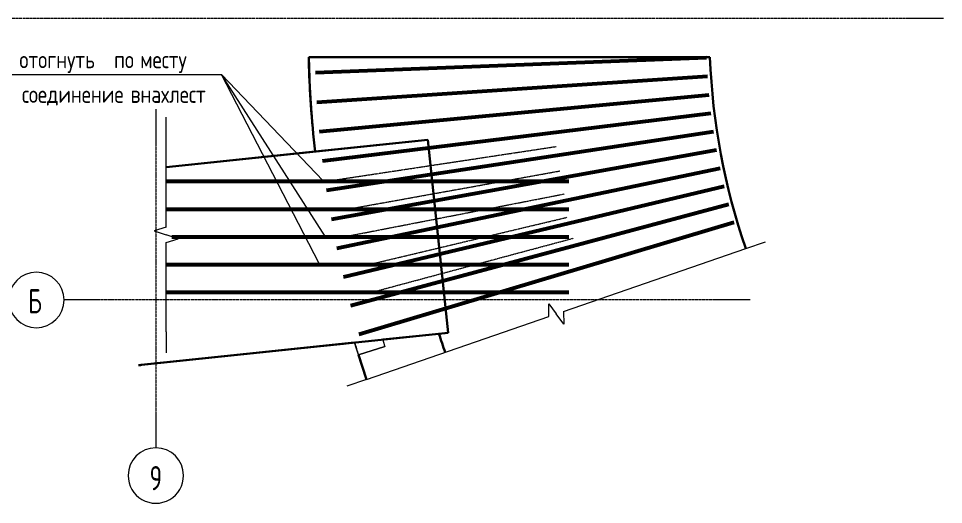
# Model space of a CAD drawing. Header units: millimetres. Extents: x 3129 to 68349, y -1586 to 12682.
# Drawn here: x 57531 to 64207, y 8035 to 11540 of the extents above; entities that cross this region are included whole.
import ezdxf

# ---------------------------------------------------------------- set-up
doc = ezdxf.new("R2010")
doc.units = ezdxf.units.MM
doc.linetypes.add('01 Штриховая _4 мм_', pattern=[6, 3.5, -2.5])
doc.linetypes.add('02 Штрихпунктирная _20 мм_', pattern=[25, 20, -2.5, 0, -2.5])
for name, color, linetype, lineweight in [('AA_Linii', 7, 'Continuous', 9), ('AA_Oformlenie', 7, 'Continuous', 9), ('AA_Vinoska', 7, 'Continuous', 9), ('AF_Perekritie_Опалубка', 253, 'Continuous', 20), ('AF_Stena_Арматура', 253, 'Continuous', 18), ('AF_Stena_Опалубка', 253, 'Continuous', 18), ('Армирование по площади несущей конструкции', 7, '01 Штриховая _4 мм_', 9), ('Оси', 7, 'Continuous', 9)]:
    doc.layers.add(name, color=color, linetype=linetype, lineweight=lineweight)
doc.styles.add('GOST Common_2', font='GOST Common.ttf', dxfattribs={"width": 0.85, "height": 125})
doc.styles.add('ISOCPEUR_6', font='isocpeur.ttf', dxfattribs={"width": 0.7, "height": 175})

# ---------------------------------------------------------------- blocks, each defined once
blk = doc.blocks.new('011_ЛинияОбрыва _ЭлУзла_Линия_ - Тип 1-4086897-Рабочий план Армирование копия 1 - фрагмент 1')
at = {"layer": 'AA_Oformlenie'}
for p, q in [((0, 0), (645, 0)), ((756.3, 0), (1400, 0))]:
    blk.add_line(p, q, dxfattribs=at)
blk = doc.blocks.new('011_ЛинияОбрыва _ЭлУзла_Линия_ - Тип 1-4087138-Рабочий план Армирование копия 1 - фрагмент 1')
at = {"layer": 'AA_Oformlenie'}
for p, q in [((0, 0), (1392.5, 0)), ((1503.8, 0), (2895, 0))]:
    blk.add_line(p, q, dxfattribs=at)
blk = doc.blocks.new('Ось сетки - d_4мм-2765513-Рабочий план Армирование копия 1 - фрагмент 1')
at = {"layer": 'Оси'}
for start, end in [(360, 180), (360, 180), (180, 360), (180, 360)]:
    blk.add_arc((0, 0), 4, start, end, dxfattribs=at)
blk = doc.blocks.new('010_Текст с выноской - Текст 2 строки-4087263-Рабочий план Армирование копия 1 - фрагмент 1')
at = {"layer": 'AA_Vinoska'}
blk.add_line((-22.5, 0), (22.5, 0), dxfattribs=at)

msp = doc.modelspace()

# ---------------------------------------------------------------- linework, layer by layer
at = {"layer": 'AA_Linii', "lineweight": 60}
for p, q in [((62496.1612, 11255.7382), (59674.2434, 11147.3308)), ((62503.1761, 11121.885), (59685.3855, 10934.7273)), ((62513.9258, 10988.2799), (59702.4595, 10722.5178)), ((62528.4017, 10855.027), (59725.452, 10510.8678)), ((62546.5926, 10722.2302), (59754.3452, 10299.9423)), ((62568.4843, 10589.9932), (59789.1166, 10089.9058)), ((62594.0597, 10458.4189), (59829.7389, 9880.922)), ((58596.8486, 10365.998), (61502.2832, 10365.998)), ((62623.299, 10327.6101), (59876.1806, 9673.1539)), ((58596.8486, 10165.998), (61502.2832, 10165.998)), ((62656.1792, 10197.6687), (59928.4054, 9466.7636)), ((62692.6748, 10068.696), (59986.3726, 9261.912)), ((58638.8496, 9965.998), (61502.2832, 9965.998)), ((58596.8486, 9765.998), (61502.2832, 9765.998)), ((58596.8486, 9565.998), (61502.2832, 9565.998))]:
    msp.add_line(p, q, dxfattribs=at)
at = {"layer": 'AA_Linii', "linetype": '01 Штриховая _4 мм_', "lineweight": 20}
for p, q in [((59753.4585, 10365.998), (61414.5692, 10617.2175)), ((59912.2832, 10165.998), (61441.2053, 10441.0946)), ((59882.2832, 9965.998), (61471.1199, 10274.8365)), ((60062.2832, 9765.998), (61491.7994, 10106.5569)), ((60082.2832, 9565.998), (61533.3279, 9954.8043))]:
    msp.add_line(p, q, dxfattribs=at)
at = {"layer": 'AA_Vinoska'}
for p, q in [((59745.8387, 9964.8125), (58995.5637, 11137.2986)), ((59700.2855, 9773.9389), (58995.5637, 11137.2986)), ((59730.4089, 10369.8149), (58995.5637, 11137.2986)), ((58596.8486, 10679.3351), (58596.8486, 10829.3351)), ((58596.8486, 10035.6437), (58510.1985, 10007.4894)), ((58510.1985, 10007.4894), (58596.8486, 9979.3351)), ((58683.4511, 9951.8351), (58596.8486, 9979.3351)), ((58596.8486, 9924.3351), (58683.4511, 9951.8351)), ((62780.0323, 9881.2777), (62921.8125, 9930.2509)), ((61359.8673, 9390.7294), (61357.5856, 9481.5646)), ((61357.5856, 9481.5646), (61411.8533, 9408.6862)), ((61465.0764, 9427.0703), (61466.7551, 9335.9764)), ((61466.7551, 9335.9764), (61411.8533, 9408.6862)), ((58596.8486, 9279.3351), (58596.8486, 9129.3351)), ((60043.6744, 8936.0948), (59901.8942, 8887.1216))]:
    msp.add_line(p, q, dxfattribs=at)
at = {"layer": 'AF_Perekritie_Опалубка', "lineweight": 35}
for p, q in [((59625.5246, 11260), (62521.8064, 11260)), ((62521.8064, 11260), (59625.5246, 11260)), ((60486.6473, 10666.0834), (58596.8486, 10467.4576)), ((59671.7345, 10580.4326), (60486.6473, 10666.0834)), ((60486.6473, 10666.0834), (60632.9872, 9273.7528)), ((60632.9872, 9273.7528), (60486.6473, 10666.0834)), ((58596.8486, 10467.4576), (59671.7345, 10580.4326)), ((58397.497, 9038.7933), (60632.9872, 9273.7528)), ((60565.7767, 9266.6886), (60159.7066, 9224.009)), ((60632.9872, 9273.7528), (60565.7767, 9266.6886)), ((59957.0041, 9202.7041), (58397.497, 9038.7933)), ((58397.497, 9038.7933), (59957.0041, 9202.7041)), ((59729.4221, 9178.7842), (58417.6214, 9040.9084)), ((59734.6629, 9179.3351), (59729.4221, 9178.7842)), ((59877.6214, 9194.3606), (59734.6629, 9179.3351)), ((59957.0041, 9202.7041), (59877.6214, 9194.3606)), ((60043.6749, 8936.0933), (59984.7019, 9113.8277)), ((58412.6214, 9040.3829), (58397.497, 9038.7933)), ((58417.6214, 9040.9084), (58412.6214, 9040.3829))]:
    msp.add_line(p, q, dxfattribs=at)
at = {"layer": 'AF_Perekritie_Опалубка', "lineweight": 35, "flags": 128}
for points in [[(59648.2694, 10823.0263), (59634.2166, 11033.0477), (59625.5246, 11260)], [(59650.6778, 10793.8799), (59649.6242, 10806.4644), (59649.1686, 10811.9849)]]:
    msp.add_lwpolyline(points, dxfattribs=at)
at = {"layer": 'AF_Perekritie_Опалубка', "lineweight": 35}
for radius, start, end in [(7669.2095, 181.34488274, 186.43525035), (4774.2095, 182.16071065, 199.05563052), (4774.2095, 182.16071065, 199.05563052), (7669.2095, 181.71856116, 182.51254074), (7669.2095, 181.71856116, 182.51254074), (7669.2095, 183.16064922, 184.25590353), (7669.2095, 183.16064922, 184.25590353), (7669.2095, 184.79817539, 185.0050316), (7669.2095, 184.79817539, 185.0050316), (7069.2095, 197.90462532, 199.05578062), (7669.2095, 197.65649585, 199.05571033)]:
    msp.add_arc((67292.6214, 11440), radius, start, end, dxfattribs=at)
at = {"layer": 'AF_Stena_Арматура', "lineweight": 20}
for p, q in [((59648.2694, 10823.0263), (59649.1686, 10811.9845)), ((59671.7345, 10580.4326), (59870.6447, 10601.3389)), ((60159.7066, 9224.009), (59957.0041, 9202.7041)), ((59984.6905, 9113.8616), (60175.269, 9174.5233)), ((60175.269, 9174.5233), (59984.6905, 9113.8616))]:
    msp.add_line(p, q, dxfattribs=at)
at = {"layer": 'AF_Stena_Арматура', "lineweight": 20, "flags": 128}
msp.add_lwpolyline([(59984.6905, 9113.8616), (59970.71, 9158.2491), (59957.0046, 9202.704)], dxfattribs=at)
at = {"layer": 'AF_Stena_Арматура', "lineweight": 20}
for radius, start, end in [(7669.2095, 181.71856116, 182.51254074), (7669.2095, 181.71856116, 182.51254074), (7669.2095, 183.16064922, 184.25590353), (7669.2095, 183.16064922, 184.25590353), (7669.2095, 184.79817539, 185.0050316), (7669.2095, 184.79817539, 185.0050316), (7669.2095, 184.83283282, 186.43525035), (7469.2095, 197.25851357, 197.65644393), (7469.2095, 197.25968895, 197.65644393), (7669.2095, 196.96122469, 197.65644393)]:
    msp.add_arc((67292.6214, 11440), radius, start, end, dxfattribs=at)
at = {"layer": 'AF_Stena_Опалубка', "lineweight": 20}
for p, q in [((59957.0041, 9202.7041), (58397.497, 9038.7933)), ((58397.497, 9038.7933), (59957.0041, 9202.7041))]:
    msp.add_line(p, q, dxfattribs=at)
at = {"layer": 'Армирование по площади несущей конструкции', "lineweight": 20}
for p, q in [((60486.6473, 10666.0834), (58596.8486, 10467.4576)), ((59671.7345, 10580.4326), (58596.8486, 10467.4576)), ((59663.6282, 10579.5806), (58596.8486, 10467.4576)), ((59663.6282, 10579.5806), (58596.8486, 10467.4576)), ((58397.497, 9038.7933), (60632.9872, 9273.7528)), ((58397.497, 9038.7933), (59957.0041, 9202.7041)), ((58397.497, 9038.7933), (59809.9681, 9187.25)), ((58397.497, 9038.7933), (59809.9681, 9187.25))]:
    msp.add_line(p, q, dxfattribs=at)
at = {"layer": 'Оси', "linetype": '02 Штрихпунктирная _20 мм_'}
for p, q in [((63956.9575, 11540), (57367.5944, 11540)), ((58522.6214, 10637.004), (58522.6214, 8693.5937)), ((62561.3886, 9510), (58110.4124, 9510))]:
    msp.add_line(p, q, dxfattribs=at)
at = {"layer": 'Оси'}
for p, q in [((64206.9575, 11540), (63956.9575, 11540)), ((58522.6214, 10887.004), (58522.6214, 10637.004)), ((58110.4124, 9510), (57860.4124, 9510)), ((62811.3886, 9510), (62561.3886, 9510)), ((58522.6214, 8693.5937), (58522.6214, 8443.5937))]:
    msp.add_line(p, q, dxfattribs=at)

# ---------------------------------------------------------------- block references
at = {"layer": 'AA_Oformlenie'}
for name, p, rotation in [('011_ЛинияОбрыва _ЭлУзла_Линия_ - Тип 1-4086897-Рабочий план Армирование копия 1 - фрагмент 1', (58596.8486, 9279.3351), 89.99999999999982), ('011_ЛинияОбрыва _ЭлУзла_Линия_ - Тип 1-4087138-Рабочий план Армирование копия 1 - фрагмент 1', (60043.6744, 8936.0948), 19.05575242344326)]:
    msp.add_blockref(name, p, dxfattribs=dict(at, rotation=rotation))
at = {"layer": 'AA_Vinoska', "xscale": 50, "yscale": 50, "zscale": 50}
msp.add_blockref('010_Текст с выноской - Текст 2 строки-4087263-Рабочий план Армирование копия 1 - фрагмент 1', (57870.5637, 11137.2986), dxfattribs=at)
at = {"layer": 'Оси', "xscale": 49.99999999999998, "yscale": 49.99999999999998, "zscale": 49.99999999999998}
for p, rotation in [((57660.4124, 9510), 89.99999999999982), ((58522.6214, 8243.5937), 180)]:
    msp.add_blockref('Ось сетки - d_4мм-2765513-Рабочий план Армирование копия 1 - фрагмент 1', p, dxfattribs=dict(at, rotation=rotation))

# ---------------------------------------------------------------- texts
at = {"layer": 'AA_Vinoska', "char_height": 125, "attachment_point": 1, "style": 'GOST Common_2'}
for s, insert, width in [('\\fGOST Common|b0|i0|c204|p34|;\\W.85; ', (58184.4846, 11306.4138), 44.293234), ('\\fGOST Common|b0|i0|c204|p34|;\\W.85; ', (58372.8348, 11306.4138), 44.293234), ('отогнуть', (57537.9091, 11306.4138), 783.649531), ('по', (58221.0302, 11306.4138), 183.987281), ('месту', (58409.3804, 11306.4138), 480.411234), ('соединение', (57556.277, 11056.4138), 906.307719), ('\\fGOST Common|b0|i0|c204|p34|;\\W.85; ', (58304.0557, 11056.4138), 44.293234), ('внахлест', (58340.6013, 11056.4138), 756.392156)]:
    msp.add_mtext(s, dxfattribs=dict(at, insert=insert, width=width))
at = {"layer": 'Оси', "char_height": 175, "attachment_point": 1, "style": 'ISOCPEUR_6'}
for s, insert, width in [('\\fISOCPEUR|b0|i0|c204|p34|;\\W.7;Б', (57600.6739, 9588.519), 120.653969), ('\\fISOCPEUR|b0|i0|c204|p34|;\\W.7;9', (58477.3617, 8312.1395), 103.818531)]:
    msp.add_mtext(s, dxfattribs=dict(at, insert=insert, width=width))

doc.saveas('drawing.dxf')
